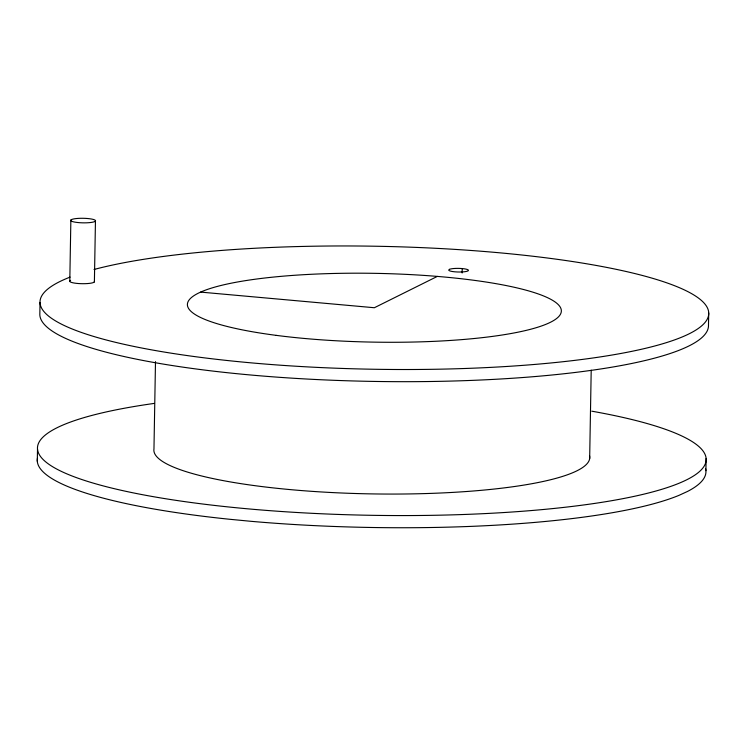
<?xml version="1.0" encoding="UTF-8"?>
<svg xmlns="http://www.w3.org/2000/svg" width="746" height="746" viewBox="0 0 746 746"><rect width="100%" height="100%" fill="white"/><g stroke="black" fill="none" stroke-linecap="round" stroke-linejoin="round"><path stroke-width="1.12" d="M37.3 461.252L37.514 449.083M40.032 302.438L39.818 314.607A334.385 61.508 1 0 0 375.993 381.458A334.385 61.508 1 0 0 708.486 325.209L708.7 313.031M69.798 280.953L70.861 220.089M94.397 281.895L95.451 221.04A12.384 2.275 1 0 0 78.255 218.391A12.384 2.275 1 0 0 75.756 222.271A12.384 2.275 1 0 0 95.451 221.04M155.494 361.624L153.965 448.943A217.972 40.097 1 0 0 373.019 493.917A217.972 40.097 1 0 0 589.573 455.843M462.138 272.989L462.212 268.569M589.657 458.65L591.205 370.165M705.903 470.679L706.117 458.51M437.342 276.402L374.361 307.734L200.609 292.096M705.529 468.525A334.385 61.508 1 0 1 687.467 491.465L679.047 495.325A334.385 61.508 1 0 1 251.029 521.314L229.572 519.263A334.385 61.508 1 0 1 37.496 458.035M591.774 411.177A334.385 61.508 1 0 1 612.774 500.51A334.385 61.508 1 0 1 128.741 491.931A334.385 61.508 1 0 1 154.189 403.418M94.015 269.483A334.385 61.508 1 0 1 664.416 282.025A334.385 61.508 1 0 1 389.953 369.457A334.385 61.508 1 0 1 70.087 277.111M94.35 281.298A12.384 2.275 1 0 1 80.652 283.657A12.384 2.275 1 0 1 70.59 280.384M449.344 269.371L448.747 270.294L449.456 270.761A9.912 1.818 1 0 0 462.473 271.936L464.693 271.73A9.912 1.818 1 0 0 464.469 268.84A9.912 1.818 1 0 0 449.344 269.371M276.151 335.355A187.013 34.4 1 0 0 561.262 311.903A187.013 34.4 1 0 0 285.671 275.955A187.013 34.4 1 0 0 276.151 335.355"/></g></svg>
